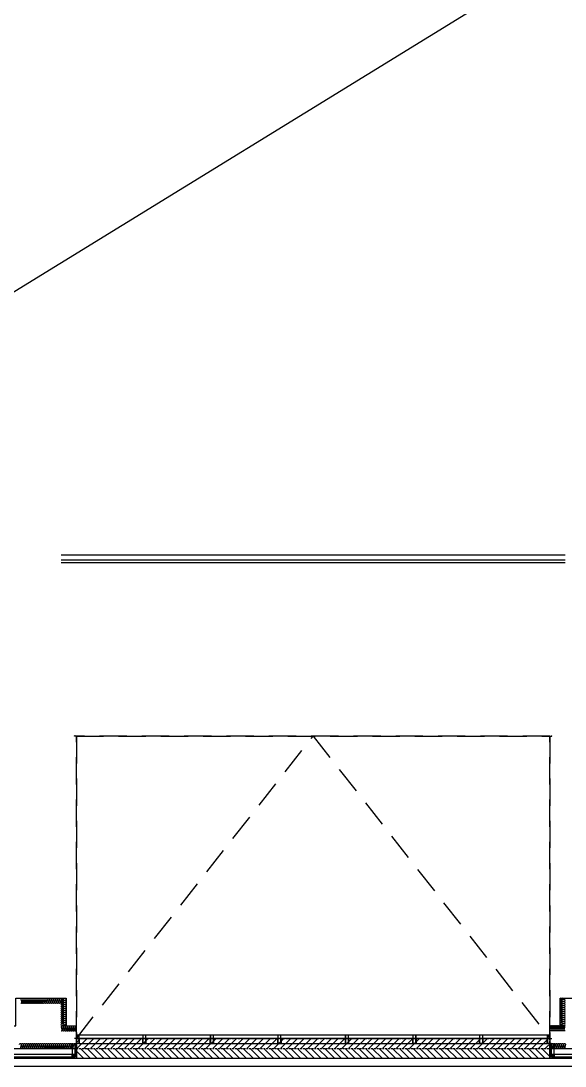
# Model space of a CAD drawing. Header units: millimetres. Extents: x 49154 to 181784, y 28275 to 149577.
# Drawn here: x 112754 to 123554, y 106755 to 127505 of the extents above; entities that cross this region are included whole.
import ezdxf

# ---------------------------------------------------------------- set-up
doc = ezdxf.new("R2010")
doc.units = ezdxf.units.MM
doc.header["$LTSCALE"] = 300
for name, pattern in [('CENTERX2', [4, 2.5, -0.5, 0.5, -0.5]), ('HID', [2.8, 1.8, -1]), ('HIDDEN2', [0.1875, 0.125, -0.0625])]:
    doc.linetypes.add(name, pattern=pattern)
for name, color, linetype in [('6FIN', 6, 'Continuous'), ('A-ELE', 7, 'Continuous'), ('A-ETC-GEN', 253, 'HIDDEN2'), ('A-ETC-HANDRAIL', 8, 'Continuous'), ('A-FIN', 6, 'Continuous'), ('A-FIN-8', 8, 'Continuous'), ('A-OPEN', 1, 'Continuous'), ('A-그릴', 4, 'Continuous'), ('A-하지철물', 55, 'Continuous'), ('ISL', 251, 'Continuous'), ('loco_SCR', 1, 'Continuous'), ('SCREW', 6, 'Continuous'), ('SHEET', 6, 'Continuous'), ('도면층1', 3, 'Continuous'), ('보(girder)', 7, 'HID'), ('복합판넬', 6, 'Continuous'), ('코킹', 191, 'Continuous'), ('트랜치', 8, 'Continuous')]:
    doc.layers.add(name, color=color, linetype=linetype)

# ---------------------------------------------------------------- blocks, each defined once
blk = doc.blocks.new('*U124')
at = {"layer": '6FIN'}
blk.add_lwpolyline([(25, 50), (-25, 50), (-25, 0), (25, 0)], close=True, dxfattribs=at)
at = {"layer": 'SHEET', "color": 8}
for p, q in [((-22, 3), (23, 47)), ((23, 3), (-22, 47))]:
    blk.add_line(p, q, dxfattribs=at)
blk.add_lwpolyline([(22, 2), (-22, 2, -0.414214), (-22, 3), (-22, 47, -0.414214), (-22, 48), (22, 48, -0.414214), (23, 47), (23, 3, -0.414214)], format="xyb", close=True, dxfattribs=at)
blk = doc.blocks.new('screw-2')
at = {"layer": 'loco_SCR', "linetype": 'CENTERX2'}
blk.add_line((-9, 0), (20, 0), dxfattribs=at)
at = {"layer": 'loco_SCR'}
for p, q in [((-2, 2), (-2, 3)), ((-1, 0), (-2, 1)), ((0, 4), (0, -4)), ((0, 2), (13, 2)), ((4, 2), (2, -3)), ((6, 2), (4, -3)), ((8, 2), (6, -3)), ((9, 2), (8, -3)), ((11, 2), (10, 1)), ((16, 0), (11, 1)), ((16, 0), (12, -2)), ((16, 0), (13, 2)), ((-1, 0), (-2, -1)), ((-2, -2), (-2, -3)), ((0, -2), (12, -2)), ((10, -1), (9, -3))]:
    blk.add_line(p, q, dxfattribs=at)
for centre, radius, start, end in [((0, 0), 4, 90, 270), ((-2, 1), 0.5, 135, 249.9068), ((-2, 3), 0.393, 352.9095, 75.2899), ((-1, 0), 0.262, 273.8076, 86.5479), ((11, -1), 1.4, 70.8182, 270.5294), ((-2, -1), 0.5, 109.9826, 225), ((-2, -3), 0.393, 261.9149, 3.4868)]:
    blk.add_arc(centre, radius, start, end, dxfattribs=at)
blk = doc.blocks.new('A$Caf999d5d')
at = {"layer": 'A-FIN'}
for p, q in [((-1, 15), (25, 15)), ((3, 19), (29, 19)), ((25, 7), (25, 15)), ((28, 7), (25, 7)), ((29, 7), (25, 7)), ((29, 7), (29, 19))]:
    blk.add_line(p, q, dxfattribs=at)
at = {"layer": '코킹', "color": 1}
blk.add_circle((15, 8), 7.5, dxfattribs=at)
at = {"layer": '코킹', "color": 1, "extrusion": (0, 0, -1)}
blk.add_ellipse((-1, 8), major_axis=(0, 7.5), ratio=0.368706, start_param=0, end_param=3.141604, dxfattribs=at)
at = {"layer": 'SCREW', "xscale": 0.700000000000001, "yscale": 0.700000000000001, "zscale": 0.700000000000001, "rotation": 359.9997454971837}
blk.add_blockref('screw-2', (25, 11), dxfattribs=at)
blk = doc.blocks.new('*U138')
at = {"layer": 'A-하지철물'}
for points in [[(-570, -220), (-570, 50), (770, 50), (770, -220)], [(-520, -220), (-520, 0), (720, 0), (720, -220)]]:
    blk.add_lwpolyline(points, dxfattribs=at)
at = {"layer": '복합판넬'}
for points in [[(-600, -205), (-600, 80), (800, 80), (800, -205)], [(-596, -201), (-596, 76), (796, 76), (796, -201)]]:
    blk.add_lwpolyline(points, dxfattribs=at)
at = {"layer": 'A-FIN'}
blk.add_blockref('A$Caf999d5d', (-599, -220), dxfattribs=at)
at = {"layer": 'A-FIN', "xscale": -1}
blk.add_blockref('A$Caf999d5d', (799, -220), dxfattribs=at)
at = {"layer": '보(girder)', "xscale": -1, "rotation": 180}
for p in [(-545, 50), (745, 50)]:
    blk.add_blockref('*U124', p, dxfattribs=at)
blk = doc.blocks.new('*U165')
at = {"layer": 'A-그릴', "color": 8, "ltscale": 4}
for p, q in [((-513, 170), (8787, 170)), ((-513, 0), (8787, 0))]:
    blk.add_line(p, q, dxfattribs=at)
at = {"layer": 'A-그릴', "color": 8}
for p, q in [((-497, 170), (8773, 170)), ((8773, 73), (-497, 73))]:
    blk.add_line(p, q, dxfattribs=at)
at = {"layer": 'A-그릴', "color": 7, "ltscale": 4}
blk.add_line((8787, 0), (8787, 170), dxfattribs=at)
at = {"layer": 'A-그릴', "ltscale": 4}
for points in [[(-513, 0), (-513, 170), (-562, 170), (-562, 0), (-513, 0)], [(8838, 0), (8838, 170), (8787, 170), (8787, 0), (8838, 0)]]:
    blk.add_lwpolyline(points, dxfattribs=at)
for points in [[(-514, 1), (-514, 169), (-561, 169), (-561, 1)], [(-497, 170), (-513, 170), (-513, 168), (-511, 168), (-511, 169), (-507, 169), (-507, 74), (-511, 74), (-511, 75), (-513, 75), (-513, 73), (-497, 73), (-497, 77), (-499, 77), (-499, 74), (-505, 74), (-505, 169), (-499, 169), (-499, 166), (-497, 166)], [(8773, 170), (8787, 170), (8787, 168), (8786, 168), (8786, 169), (8782, 169), (8782, 74), (8786, 74), (8786, 75), (8787, 75), (8787, 73), (8773, 73), (8773, 77), (8774, 77), (8774, 74), (8781, 74), (8781, 169), (8774, 169), (8774, 166), (8773, 166)], [(8836, 1), (8836, 169), (8789, 169), (8789, 1)]]:
    blk.add_lwpolyline(points, close=True, dxfattribs=at)
blk = doc.blocks.new('A$C8678d385')
at = {"layer": 'A-그릴', "ltscale": 4, "elevation": 0}
blk.add_lwpolyline([(65, 221), (65, 51), (15, 51), (15, 221), (65, 221)], dxfattribs=at)
for points in [[(64, 220), (64, 52), (16, 52), (16, 220)], [(0, 51), (15, 51), (15, 53), (14, 53), (14, 52), (9, 52), (9, 147), (14, 147), (14, 146), (15, 146), (15, 148), (0, 148), (0, 144), (1, 144), (1, 147), (8, 147), (8, 52), (1, 52), (1, 55), (0, 55)], [(80, 51), (65, 51), (65, 53), (67, 53), (67, 52), (71, 52), (71, 147), (67, 147), (67, 146), (65, 146), (65, 148), (80, 148), (80, 144), (79, 144), (79, 147), (72, 147), (72, 52), (79, 52), (79, 55), (80, 55)]]:
    blk.add_lwpolyline(points, close=True, dxfattribs=at)
blk = doc.blocks.new('OA')
h = blk.add_hatch()
h.set_pattern_fill('ANSI31', color=0, scale=30)
h.set_pattern_definition([(45, (-559210, -330240.02), (-67.351921, 67.351921), [])])
h.paths.add_polyline_path([(300, -9375), (300, -9575), (9700, -9575), (9700, -9375)])
h = blk.add_hatch()
h.set_pattern_fill('ANSI31', color=0, scale=30, angle=90)
h.set_pattern_definition([(135, (226596.06, -871163.21), (-67.351921, -67.351921), [])])
h.paths.add_polyline_path([(300, -9775), (300, -9575), (9700, -9575), (9700, -9775)])
at = {"color": 0}
for p, q in [((265, -3375), (265, -3370)), ((275, -3370), (265, -3370)), ((265, -3370), (265, -3370)), ((300, -3375), (265, -3375)), ((265, -3375), (265, -3375)), ((265, -3375), (265, -3375)), ((275, -3370), (275, -3370)), ((300, -3375), (300, -3375)), ((300, -3375), (300, -3375)), ((300, -3375), (300, -3375)), ((300, -3375), (300, -3375)), ((300, -3375), (300, -3375)), ((9700, -3375), (9700, -3375)), ((9700, -3375), (9700, -3375)), ((9700, -3375), (9700, -3375)), ((9700, -3375), (9735, -3375)), ((9700, -3375), (9700, -3375)), ((9700, -3375), (9700, -3375)), ((9725, -3370), (9735, -3370)), ((9725, -3370), (9725, -3370)), ((9735, -3375), (9735, -3370)), ((9735, -3370), (9735, -3370)), ((9735, -3375), (9735, -3375)), ((9735, -3375), (9735, -3375)), ((265, -9375), (265, -9380)), ((300, -9375), (265, -9375)), ((265, -9375), (265, -9375)), ((265, -9375), (265, -9375)), ((275, -9380), (265, -9380)), ((265, -9380), (265, -9380)), ((275, -9380), (275, -9380)), ((300, -9375), (9700, -9375)), ((300, -9375), (9700, -9375)), ((300, -9375), (300, -9375)), ((300, -9375), (9700, -9375)), ((300, -9375), (9700, -9375)), ((300, -9375), (300, -9375)), ((300, -9375), (300, -9375)), ((300, -9375), (300, -9375)), ((300, -9375), (300, -9375)), ((9700, -9375), (9700, -9375)), ((9700, -9375), (9700, -9375)), ((9700, -9375), (9700, -9375)), ((9700, -9375), (9735, -9375)), ((9700, -9375), (9700, -9375)), ((9700, -9375), (9700, -9375)), ((9725, -9380), (9735, -9380)), ((9725, -9380), (9725, -9380)), ((9735, -9375), (9735, -9380)), ((9735, -9375), (9735, -9375)), ((9735, -9375), (9735, -9375)), ((9735, -9380), (9735, -9380))]:
    blk.add_line(p, q, dxfattribs=at)
at = {"color": 0, "linetype": 'HID'}
for p, q in [((300, -3375), (9700, -3375)), ((300, -9375), (5000, -3375)), ((5000, -3375), (9700, -9375))]:
    blk.add_line(p, q, dxfattribs=at)
for points in [[(300, -3375), (300, -9375), (9700, -9375), (9700, -3375)], [(300, -3375), (9700, -3375), (9700, -9375), (300, -9375)]]:
    blk.add_lwpolyline(points, close=True, dxfattribs=at)
at = {"color": 0}
blk.add_lwpolyline([(300, -9575), (9700, -9575), (9700, -9375), (300, -9375)], close=True, dxfattribs=at)
at = {"color": 0, "elevation": 0}
for points in [[(300, -9375), (300, -9575), (9700, -9575), (9700, -9375)], [(300, -9775), (300, -9575), (9700, -9575), (9700, -9775)]]:
    blk.add_lwpolyline(points, close=True, dxfattribs=at)

msp = doc.modelspace()

# ---------------------------------------------------------------- linework, layer by layer
at = {"layer": 'A-ELE', "elevation": 0}
msp.add_lwpolyline([(113553.6, 116905), (123553.6, 116905)], dxfattribs=at)
at = {"layer": 'A-ETC-HANDRAIL', "elevation": 0}
for points in [[(113553.6, 116805), (123553.6, 116805)], [(113553.6, 116755), (123553.6, 116755)]]:
    msp.add_lwpolyline(points, dxfattribs=at)
at = {"layer": 'A-FIN-8', "elevation": 0}
msp.add_lwpolyline([(123253.3, 106905), (113853.6, 106905)], dxfattribs=at)
at = {"layer": 'A-OPEN'}
msp.add_line((104303.6, 117005), (155653.6, 148655), dxfattribs=at)
at = {"layer": 'ISL', "elevation": 0}
for points in [[(112453.6, 107555), (112653.6, 107555), (112653.6, 108105), (113653.6, 108105), (113653.6, 107555), (113853.6, 107555)], [(123253.6, 107555), (123453.6, 107555), (123453.6, 108105), (124453.6, 108105), (124453.6, 107555), (124653.6, 107555)], [(112483.6, 107105), (113823.6, 107105)], [(123283.6, 107105), (124623.6, 107105)]]:
    msp.add_lwpolyline(points, dxfattribs=at)
for points in [[(112753.6, 108005, 0.5092668), (112771.3, 108029.3), (112755.9, 108080.8, -1.3725934), (112791.3, 108080.8), (112775.9, 108029.3, 0.5092668), (112793.6, 108005, 0.5092668), (112811.3, 108029.3), (112795.9, 108080.8, -1.3725934), (112831.3, 108080.8), (112815.9, 108029.3, 0.5092668), (112833.6, 108005, 0.5092668), (112851.3, 108029.3), (112835.9, 108080.8, -1.3725934), (112871.3, 108080.8), (112855.9, 108029.3, 0.5092668), (112873.6, 108005, 0.5092668), (112891.3, 108029.3), (112875.9, 108080.8, -1.3725934), (112911.3, 108080.8), (112895.9, 108029.3, 0.5092668), (112913.6, 108005, 0.5092668), (112931.3, 108029.3), (112915.9, 108080.8, -1.3725934), (112951.3, 108080.8), (112935.9, 108029.3, 0.5092668), (112953.6, 108005, 0.5092668), (112971.3, 108029.3), (112955.9, 108080.8, -1.3725934), (112991.3, 108080.8), (112975.9, 108029.3, 0.5092668), (112993.6, 108005, 0.5092668), (113011.3, 108029.3), (112995.9, 108080.8, -1.3725934), (113031.3, 108080.8), (113015.9, 108029.3, 0.5092668), (113033.6, 108005, 0.5092668), (113051.3, 108029.3), (113035.9, 108080.8, -1.3725934), (113071.3, 108080.8), (113055.9, 108029.3, 0.5092668), (113073.6, 108005, 0.5092668), (113091.3, 108029.3), (113075.9, 108080.8, -1.3725934), (113111.3, 108080.8), (113095.9, 108029.3, 0.5092668), (113113.6, 108005, 0.5092668), (113131.3, 108029.3), (113115.9, 108080.8, -1.3725934), (113151.3, 108080.8), (113135.9, 108029.3, 0.5092668), (113153.6, 108005, 0.5092668), (113171.3, 108029.3), (113155.9, 108080.8, -1.3725934), (113191.3, 108080.8), (113175.9, 108029.3, 0.5092668), (113193.6, 108005, 0.5092668), (113211.3, 108029.3), (113195.9, 108080.8, -1.3725934), (113231.3, 108080.8), (113215.9, 108029.3, 0.5092668), (113233.6, 108005, 0.5092668), (113251.3, 108029.3), (113235.9, 108080.8, -1.3725934), (113271.3, 108080.8), (113255.9, 108029.3, 0.5092668), (113273.6, 108005, 0.5092668), (113291.3, 108029.3), (113275.9, 108080.8, -1.3725934), (113311.3, 108080.8), (113295.9, 108029.3, 0.5092668), (113313.6, 108005, 0.5092668), (113331.3, 108029.3), (113315.9, 108080.8, -1.3725934), (113351.3, 108080.8), (113335.9, 108029.3, 0.5092668), (113353.6, 108005, 0.5092668), (113371.3, 108029.3), (113355.9, 108080.8, -1.3725934), (113391.3, 108080.8), (113375.9, 108029.3, 0.5092668), (113393.6, 108005, 0.5092668), (113411.3, 108029.3), (113395.9, 108080.8, -1.3725934), (113431.3, 108080.8), (113415.9, 108029.3, 0.5092668), (113433.6, 108005, 0.5092668), (113451.3, 108029.3), (113435.9, 108080.8, -1.3725934), (113471.3, 108080.8), (113455.9, 108029.3, 0.5092668), (113473.6, 108005, 0.5092668), (113491.3, 108029.3), (113475.9, 108080.8, -1.3725934), (113511.3, 108080.8), (113495.9, 108029.3, 0.5092668), (113513.6, 108005, 0.5092668), (113531.3, 108029.3), (113515.9, 108080.8, -1.3725934), (113551.3, 108080.8), (113535.9, 108029.3, 0.5092668), (113553.6, 108005)], [(113653.6, 107555, 0.5092668), (113629.3, 107572.7), (113577.8, 107557.4, -1.3725934), (113577.8, 107592.7), (113629.3, 107577.4, 0.5092668), (113653.6, 107595, 0.5092668), (113629.3, 107612.7), (113577.8, 107597.4, -1.3725934), (113577.8, 107632.7), (113629.3, 107617.4, 0.5092668), (113653.6, 107635, 0.5092668), (113629.3, 107652.7), (113577.8, 107637.4, -1.3725934), (113577.8, 107672.7), (113629.3, 107657.4, 0.5092668), (113653.6, 107675, 0.5092668), (113629.3, 107692.7), (113577.8, 107677.4, -1.3725934), (113577.8, 107712.7), (113629.3, 107697.4, 0.5092668), (113653.6, 107715, 0.5092668), (113629.3, 107732.7), (113577.8, 107717.4, -1.3725934), (113577.8, 107752.7), (113629.3, 107737.4, 0.5092668), (113653.6, 107755, 0.5092668), (113629.3, 107772.7), (113577.8, 107757.4, -1.3725934), (113577.8, 107792.7), (113629.3, 107777.4, 0.5092668), (113653.6, 107795, 0.5092668), (113629.3, 107812.7), (113577.8, 107797.4, -1.3725934), (113577.8, 107832.7), (113629.3, 107817.4, 0.5092668), (113653.6, 107835, 0.5092668), (113629.3, 107852.7), (113577.8, 107837.4, -1.3725934), (113577.8, 107872.7), (113629.3, 107857.4, 0.5092668), (113653.6, 107875, 0.5092668), (113629.3, 107892.7), (113577.8, 107877.4, -1.3725934), (113577.8, 107912.7), (113629.3, 107897.4, 0.5092668), (113653.6, 107915, 0.5092668), (113629.3, 107932.7), (113577.8, 107917.4, -1.3725934), (113577.8, 107952.7), (113629.3, 107937.4, 0.5092668), (113653.6, 107955, 0.5092668), (113629.3, 107972.7), (113577.8, 107957.4, -1.3725934), (113577.8, 107992.7), (113629.3, 107977.4, 0.5092668), (113653.6, 107995, 0.5092668), (113629.3, 108012.7), (113577.8, 107997.4, -1.3725934), (113577.8, 108032.7), (113629.3, 108017.4, 0.5092668), (113653.6, 108035, 0.5092668), (113629.3, 108052.7), (113577.8, 108037.4, -1.3725934), (113577.8, 108072.7), (113629.3, 108057.4, 0.5092668), (113653.6, 108075, 0.5092668), (113629.3, 108092.7), (113577.8, 108077.4, -0.7027572), (113556.5, 108105, -0.7027572)], [(113603.6, 108105), (113629.3, 108097.4, 0.3406711), (113650.6, 108105)], [(123453.6, 107555, -0.5092668), (123477.8, 107572.7), (123529.3, 107557.4, 1.3725934), (123529.3, 107592.7), (123477.8, 107577.4, -0.5092668), (123453.6, 107595, -0.5092668), (123477.8, 107612.7), (123529.3, 107597.4, 1.3725934), (123529.3, 107632.7), (123477.8, 107617.4, -0.5092668), (123453.6, 107635, -0.5092668), (123477.8, 107652.7), (123529.3, 107637.4, 1.3725934), (123529.3, 107672.7), (123477.8, 107657.4, -0.5092668), (123453.6, 107675, -0.5092668), (123477.8, 107692.7), (123529.3, 107677.4, 1.3725934), (123529.3, 107712.7), (123477.8, 107697.4, -0.5092668), (123453.6, 107715, -0.5092668), (123477.8, 107732.7), (123529.3, 107717.4, 1.3725934), (123529.3, 107752.7), (123477.8, 107737.4, -0.5092668), (123453.6, 107755, -0.5092668), (123477.8, 107772.7), (123529.3, 107757.4, 1.3725934), (123529.3, 107792.7), (123477.8, 107777.4, -0.5092668), (123453.6, 107795, -0.5092668), (123477.8, 107812.7), (123529.3, 107797.4, 1.3725934), (123529.3, 107832.7), (123477.8, 107817.4, -0.5092668), (123453.6, 107835, -0.5092668), (123477.8, 107852.7), (123529.3, 107837.4, 1.3725934), (123529.3, 107872.7), (123477.8, 107857.4, -0.5092668), (123453.6, 107875, -0.5092668), (123477.8, 107892.7), (123529.3, 107877.4, 1.3725934), (123529.3, 107912.7), (123477.8, 107897.4, -0.5092668), (123453.6, 107915, -0.5092668), (123477.8, 107932.7), (123529.3, 107917.4, 1.3725934), (123529.3, 107952.7), (123477.8, 107937.4, -0.5092668), (123453.6, 107955, -0.5092668), (123477.8, 107972.7), (123529.3, 107957.4, 1.3725934), (123529.3, 107992.7), (123477.8, 107977.4, -0.5092668), (123453.6, 107995, -0.5092668), (123477.8, 108012.7), (123529.3, 107997.4, 1.3725934), (123529.3, 108032.7), (123477.8, 108017.4, -0.5092668), (123453.6, 108035, -0.5092668), (123477.8, 108052.7), (123529.3, 108037.4, 1.3725934), (123529.3, 108072.7), (123477.8, 108057.4, -0.5092668), (123453.6, 108075, -0.5092668), (123477.8, 108092.7), (123529.3, 108077.4, 0.7027573), (123550.7, 108105, 0.7027573)], [(123503.5, 108105), (123477.8, 108097.4, -0.3406711), (123456.5, 108105, -0.3406711)], [(113553.6, 107455, 0.5092668), (113571.3, 107479.3), (113555.9, 107530.8, -1.3725934), (113591.3, 107530.8), (113575.9, 107479.3, 0.5092668), (113593.6, 107455, 0.5092668), (113611.3, 107479.3), (113595.9, 107530.8, -1.3725934), (113631.3, 107530.8), (113615.9, 107479.3, 0.5092668), (113633.6, 107455, 0.5092668), (113651.3, 107479.3), (113635.9, 107530.8, -1.3725934), (113671.3, 107530.8), (113655.9, 107479.3, 0.5092668), (113673.6, 107455, 0.5092668), (113691.3, 107479.3), (113675.9, 107530.8, -1.3725934), (113711.3, 107530.8), (113695.9, 107479.3, 0.5092668), (113713.6, 107455, 0.5092668), (113731.3, 107479.3), (113715.9, 107530.8, -1.3725934), (113751.3, 107530.8), (113735.9, 107479.3, 0.5092668), (113753.6, 107455, 0.5092668), (113771.3, 107479.3), (113755.9, 107530.8, -1.3725934), (113791.3, 107530.8), (113775.9, 107479.3, 0.5092668), (113793.6, 107455, 0.5092668), (113811.3, 107479.3), (113795.9, 107530.8, -1.3725934), (113831.3, 107530.8), (113815.9, 107479.3, 0.5092668), (113833.6, 107455, 0.5092668), (113851.3, 107479.3), (113835.9, 107530.8, -0.5083607), (113853.6, 107555, -0.5083607)], [(123553.6, 107455, -0.5092668), (123535.9, 107479.3), (123551.2, 107530.8, 1.3725934), (123515.9, 107530.8), (123531.2, 107479.3, -0.5092668), (123513.6, 107455, -0.5092668), (123495.9, 107479.3), (123511.2, 107530.8, 1.3725934), (123475.9, 107530.8), (123491.2, 107479.3, -0.5092668), (123473.6, 107455, -0.5092668), (123455.9, 107479.3), (123471.2, 107530.8, 1.3725934), (123435.9, 107530.8), (123451.2, 107479.3, -0.5092668), (123433.6, 107455, -0.5092668), (123415.9, 107479.3), (123431.2, 107530.8, 1.3725934), (123395.9, 107530.8), (123411.2, 107479.3, -0.5092668), (123393.6, 107455, -0.5092668), (123375.9, 107479.3), (123391.2, 107530.8, 1.3725934), (123355.9, 107530.8), (123371.2, 107479.3, -0.5092668), (123353.6, 107455, -0.5092668), (123335.9, 107479.3), (123351.2, 107530.8, 1.3725934), (123315.9, 107530.8), (123331.2, 107479.3, -0.5092668), (123313.6, 107455, -0.5092668), (123295.9, 107479.3), (123311.2, 107530.8, 1.3725934), (123275.9, 107530.8), (123291.2, 107479.3, -0.5092668), (123273.6, 107455, -0.5092668), (123255.9, 107479.3), (123271.2, 107530.8, 0.5083607), (123253.6, 107555, 0.5083607)], [(112725.9, 107180.8, -1.3725934), (112761.3, 107180.8), (112745.9, 107129.3, 0.5092668), (112763.6, 107105, 0.5092668), (112781.3, 107129.3), (112765.9, 107180.8, -1.3725934), (112801.3, 107180.8), (112785.9, 107129.3, 0.5092668), (112803.6, 107105, 0.5092668), (112821.3, 107129.3), (112805.9, 107180.8, -1.3725934), (112841.3, 107180.8), (112825.9, 107129.3, 0.5092668), (112843.6, 107105, 0.5092668), (112861.3, 107129.3), (112845.9, 107180.8, -1.3725934), (112881.3, 107180.8), (112865.9, 107129.3, 0.5092668), (112883.6, 107105, 0.5092668), (112901.3, 107129.3), (112885.9, 107180.8, -1.3725934), (112921.3, 107180.8), (112905.9, 107129.3, 0.5092668), (112923.6, 107105, 0.5092668), (112941.3, 107129.3), (112925.9, 107180.8, -1.3725934), (112961.3, 107180.8), (112945.9, 107129.3, 0.5092668), (112963.6, 107105, 0.5092668), (112981.3, 107129.3), (112965.9, 107180.8, -1.3725934), (113001.3, 107180.8), (112985.9, 107129.3, 0.5092668), (113003.6, 107105, 0.5092668), (113021.3, 107129.3), (113005.9, 107180.8, -1.3725934), (113041.3, 107180.8), (113025.9, 107129.3, 0.5092668), (113043.6, 107105, 0.5092668), (113061.3, 107129.3), (113045.9, 107180.8, -1.3725934), (113081.3, 107180.8), (113065.9, 107129.3, 0.5092668), (113083.6, 107105, 0.5092668), (113101.3, 107129.3), (113085.9, 107180.8, -1.3725934), (113121.3, 107180.8), (113105.9, 107129.3, 0.5092668), (113123.6, 107105, 0.5092668), (113141.3, 107129.3), (113125.9, 107180.8, -1.3725934), (113161.3, 107180.8), (113145.9, 107129.3, 0.5092668), (113163.6, 107105, 0.5092668), (113181.3, 107129.3), (113165.9, 107180.8, -1.3725934), (113201.3, 107180.8), (113185.9, 107129.3, 0.5092668), (113203.6, 107105, 0.5092668), (113221.3, 107129.3), (113205.9, 107180.8, -1.3725934), (113241.3, 107180.8), (113225.9, 107129.3, 0.5092668), (113243.6, 107105, 0.5092668), (113261.3, 107129.3), (113245.9, 107180.8, -1.3725934), (113281.3, 107180.8), (113265.9, 107129.3, 0.5092668), (113283.6, 107105, 0.5092668), (113301.3, 107129.3), (113285.9, 107180.8, -1.3725934), (113321.3, 107180.8), (113305.9, 107129.3, 0.5092668), (113323.6, 107105, 0.5092668), (113341.3, 107129.3), (113325.9, 107180.8, -1.3725934), (113361.3, 107180.8), (113345.9, 107129.3, 0.5092668), (113363.6, 107105, 0.5092668), (113381.3, 107129.3), (113365.9, 107180.8, -1.3725934), (113401.3, 107180.8), (113385.9, 107129.3, 0.5092668), (113403.6, 107105, 0.5092668), (113421.3, 107129.3), (113405.9, 107180.8, -1.3725934), (113441.3, 107180.8), (113425.9, 107129.3, 0.5092668), (113443.6, 107105, 0.5092668), (113461.3, 107129.3), (113445.9, 107180.8, -1.3725934), (113481.3, 107180.8), (113465.9, 107129.3, 0.5092668), (113483.6, 107105, 0.5092668), (113501.3, 107129.3), (113485.9, 107180.8, -1.3725934), (113521.3, 107180.8), (113505.9, 107129.3, 0.5092668), (113523.6, 107105, 0.5092668), (113541.3, 107129.3), (113525.9, 107180.8, -1.3725934), (113561.3, 107180.8), (113545.9, 107129.3, 0.5092668), (113563.6, 107105, 0.5092668), (113581.3, 107129.3), (113565.9, 107180.8, -1.3725934), (113601.3, 107180.8), (113585.9, 107129.3, 0.5092668), (113603.6, 107105, 0.5092668), (113621.3, 107129.3), (113605.9, 107180.8, -1.3725934), (113641.3, 107180.8), (113625.9, 107129.3, 0.5092668), (113643.6, 107105, 0.5092668), (113661.3, 107129.3), (113645.9, 107180.8, -1.3725934), (113681.3, 107180.8), (113665.9, 107129.3, 0.5092668), (113683.6, 107105, 0.5092668), (113701.3, 107129.3), (113685.9, 107180.8, -1.3725934), (113721.3, 107180.8), (113705.9, 107129.3, 0.5092668), (113723.6, 107105, 0.5092668), (113741.3, 107129.3), (113725.9, 107180.8, -1.3725934), (113761.3, 107180.8), (113745.9, 107129.3, 0.5092668), (113763.6, 107105, 0.5092668), (113781.3, 107129.3), (113765.9, 107180.8, -1.3725934), (113801.3, 107180.8), (113785.9, 107129.3, 0.5092668), (113803.6, 107105)], [(123283.6, 107105, 0.5092668), (123301.3, 107129.3), (123285.9, 107180.8, -1.3725934), (123321.3, 107180.8), (123305.9, 107129.3, 0.5092668), (123323.6, 107105, 0.5092668), (123341.3, 107129.3), (123325.9, 107180.8, -1.3725934), (123361.3, 107180.8), (123345.9, 107129.3, 0.5092668), (123363.6, 107105, 0.5092668), (123381.3, 107129.3), (123365.9, 107180.8, -1.3725934), (123401.3, 107180.8), (123385.9, 107129.3, 0.5092668), (123403.6, 107105, 0.5092668), (123421.3, 107129.3), (123405.9, 107180.8, -1.3725934), (123441.3, 107180.8), (123425.9, 107129.3, 0.5092668), (123443.6, 107105, 0.5092668), (123461.3, 107129.3), (123445.9, 107180.8, -1.3725934), (123481.3, 107180.8), (123465.9, 107129.3, 0.5092668), (123483.6, 107105, 0.5092668), (123501.3, 107129.3), (123485.9, 107180.8, -1.3725934), (123521.3, 107180.8), (123505.9, 107129.3, 0.5092668), (123523.6, 107105, 0.5092668), (123541.3, 107129.3), (123525.9, 107180.8, -1.3725934), (123561.3, 107180.8), (123545.9, 107129.3, 0.5092668), (123563.6, 107105, 0.5092668)]]:
    msp.add_lwpolyline(points, format="xyb", dxfattribs=at)
at = {"layer": '트랜치'}
msp.add_line((97753.6, 106755), (166723.6, 106755), dxfattribs=at)

# ---------------------------------------------------------------- block references
at = {"layer": 'A-ETC-GEN'}
msp.add_blockref('OA', (113553.6, 116680), dxfattribs=at)
at = {"layer": 'A-그릴', "ltscale": 4}
for p in [(115163.6, 107154.2), (116503.6, 107155.3, 0), (117843.6, 107155.3, 0), (119183.6, 107154.2), (120523.6, 107154.2, 0), (121848.6, 107154.2, 0)]:
    msp.add_blockref('A$C8678d385', p, dxfattribs=at)
at = {"layer": '도면층1', "xscale": -1, "rotation": 180}
msp.add_blockref('*U165', (114416.1, 107375), dxfattribs=at)
at = {"layer": '복합판넬', "rotation": 180}
for p in [(113253.6, 106985), (124053.6, 106985)]:
    msp.add_blockref('*U138', p, dxfattribs=at)

doc.saveas('drawing.dxf')
